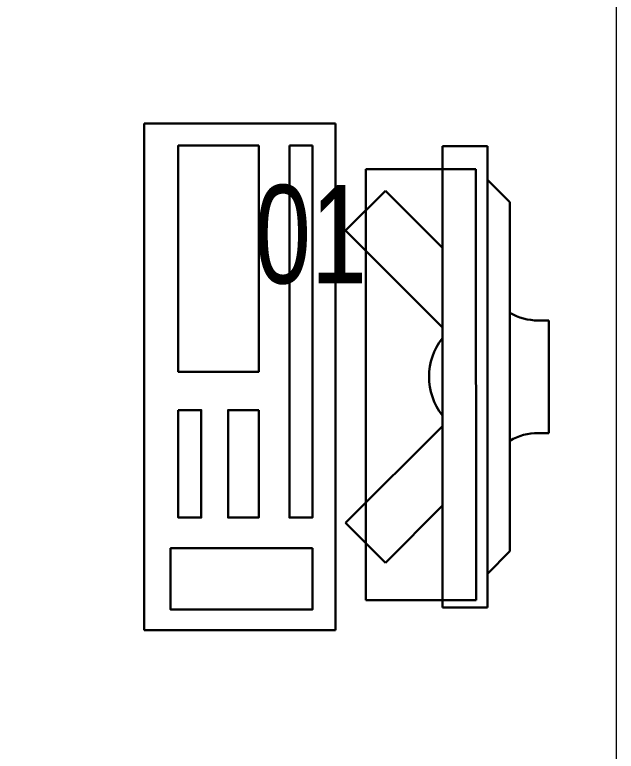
# Model space of a CAD drawing. Header units: millimetres. Extents: x 26027 to 581921, y 7230 to 233891.
# Drawn here: x 506332 to 506867, y 168845 to 169499 of the extents above; entities that cross this region are included whole.
import ezdxf

# ---------------------------------------------------------------- set-up
doc = ezdxf.new("R2010")
doc.units = ezdxf.units.MM
doc.header["$LTSCALE"] = 5
for name, color, linetype, lineweight in [('GE-ARCHITECTURAL_ELEMENTS', 8, 'Continuous', 30), ('Medical Equipment and Furniture', 252, 'Continuous', 0), ('Walls', 252, 'Continuous', 5)]:
    doc.layers.add(name, color=color, linetype=linetype, lineweight=lineweight)
doc.styles.add('X3G_ENTITY_257CFD', font='swisscl.ttf', dxfattribs={"height": 200})

# ---------------------------------------------------------------- blocks, each defined once
blk = doc.blocks.new('ITCWLS1-P')
at = {"layer": 'GE-ARCHITECTURAL_ELEMENTS'}
for p, q in [((-0.17, 0.45), (-0.17, 0)), ((-0.17, 0.45), (0, 0.45)), ((0, 0.45), (0, 0)), ((-0.26509, 0.43, 0), (-0.30509, 0.43, 0)), ((-0.30509, 0.43, 0), (-0.30509, 0.02, 0)), ((-0.26509, 0.43, 0), (-0.26509, 0.02, 0)), ((-0.14957, 0.43047), (-0.12914, 0.43047)), ((-0.12914, 0.43047), (-0.12914, 0.40893)), ((-0.197, 0.40939), (-0.295, 0.40939)), ((-0.295, 0.02639), (-0.295, 0.40939)), ((-0.197, 0.02639), (-0.197, 0.40939)), ((-0.32509, 0.38, 0), (-0.30509, 0.4, 0)), ((-0.32509, 0.38, 0), (-0.32509, 0.07, 0)), ((-0.35032, 0.275), (-0.35961, 0.275)), ((-0.35961, 0.175), (-0.35961, 0.275)), ((-0.35032, 0.175), (-0.35961, 0.175)), ((-0.32509, 0.07, 0), (-0.30509, 0.05, 0)), ((-0.197, 0.02639), (-0.295, 0.02639)), ((-0.30509, 0.02, 0), (-0.26509, 0.02, 0)), ((-0.17, 0), (0, 0))]:
    blk.add_line(p, q, dxfattribs=at)
at = {"layer": 'GE-ARCHITECTURAL_ELEMENTS', "extrusion": (2.48281e-10, 3.18408e-10, -1)}
for p, q in [((-0.26509, 0.33952), (-0.21443, 0.39019)), ((-0.17907, 0.35483), (-0.21443, 0.39019)), ((-0.26509, 0.26881), (-0.17907, 0.35483))]:
    blk.add_line(p, q, dxfattribs=at)
at = {"layer": 'GE-ARCHITECTURAL_ELEMENTS', "extrusion": (2.48281e-10, -3.18408e-10, -1)}
for p, q in [((-0.26509, 0.18119), (-0.17907, 0.09517)), ((-0.26509, 0.11048), (-0.21443, 0.05981)), ((-0.17907, 0.09517), (-0.21443, 0.05981))]:
    blk.add_line(p, q, dxfattribs=at)
at = {"layer": 'GE-ARCHITECTURAL_ELEMENTS'}
for points in [[(-0.12914, 0.40893), (-0.12914, 0.09996), (-0.14957, 0.09996), (-0.14957, 0.43047)], [(-0.14957, 0.09997), (-0.14957, 0.09997), (-0.14957, 0.09997), (-0.14957, 0.09997), (-0.14957, 0.09997), (-0.14957, 0.09997), (-0.14957, 0.09997), (-0.14957, 0.09997), (-0.14957, 0.09997)], [(-0.14957, 0.09997), (-0.14957, 0.09997), (-0.14957, 0.09997), (-0.14957, 0.09997), (-0.14957, 0.09997), (-0.14957, 0.09997), (-0.14957, 0.09997), (-0.14957, 0.09997), (-0.14957, 0.09997), (-0.14957, 0.09997), (-0.14957, 0.09997), (-0.14957, 0.09997), (-0.14957, 0.09997), (-0.14957, 0.09997), (-0.14957, 0.09997), (-0.14957, 0.09997), (-0.14957, 0.09997), (-0.14957, 0.09997)], [(-0.14957, 0.09996), (-0.14957, 0.09996), (-0.14957, 0.09996), (-0.14957, 0.09996), (-0.14957, 0.09996), (-0.14957, 0.09996), (-0.14957, 0.09996), (-0.14957, 0.09996), (-0.14957, 0.09996), (-0.14957, 0.09996)], [(-0.14957, 0.09996), (-0.14957, 0.09996), (-0.14957, 0.09996), (-0.14957, 0.09996), (-0.14957, 0.09996), (-0.14957, 0.09996), (-0.14957, 0.09996)], [(-0.14957, 0.09997), (-0.14957, 0.09997), (-0.14957, 0.09997), (-0.14957, 0.09997), (-0.14957, 0.09997), (-0.14957, 0.09997), (-0.14957, 0.09997), (-0.14957, 0.09997), (-0.14957, 0.09997), (-0.14957, 0.09997)], [(-0.14957, 0.09997), (-0.14957, 0.09997), (-0.14957, 0.09997), (-0.14957, 0.09997), (-0.14957, 0.09997), (-0.14957, 0.09997), (-0.14957, 0.09997), (-0.14957, 0.09997), (-0.14957, 0.09997), (-0.14957, 0.09997), (-0.14957, 0.09997), (-0.14957, 0.09997), (-0.14957, 0.09997), (-0.14957, 0.09997), (-0.14957, 0.09997)], [(-0.14957, 0.09997), (-0.14957, 0.09997), (-0.14957, 0.09997), (-0.14957, 0.09997), (-0.14957, 0.09997), (-0.14957, 0.09997), (-0.14957, 0.09997), (-0.14957, 0.09997), (-0.14957, 0.09997), (-0.14957, 0.09997)], [(-0.14957, 0.09997), (-0.14957, 0.09997), (-0.14957, 0.09997), (-0.14957, 0.09997), (-0.14957, 0.09997), (-0.14957, 0.09997), (-0.14957, 0.09997), (-0.14957, 0.09997), (-0.14957, 0.09997), (-0.14957, 0.09997)], [(-0.14957, 0.09996), (-0.14957, 0.09996), (-0.14957, 0.09996), (-0.14957, 0.09996), (-0.14957, 0.09996), (-0.14957, 0.09996), (-0.14957, 0.09996), (-0.14957, 0.09996), (-0.14957, 0.09996), (-0.14957, 0.09996), (-0.14957, 0.09996), (-0.14957, 0.09996), (-0.14957, 0.09996), (-0.14957, 0.09996), (-0.14957, 0.09996), (-0.14957, 0.09996), (-0.14957, 0.09996), (-0.14957, 0.09996), (-0.14957, 0.09997), (-0.14957, 0.09997), (-0.14957, 0.09997), (-0.14957, 0.09997), (-0.14957, 0.09997), (-0.14957, 0.09997), (-0.14957, 0.09997), (-0.14957, 0.09997), (-0.14957, 0.09997), (-0.14957, 0.09997), (-0.14957, 0.09997), (-0.14957, 0.09997), (-0.14957, 0.09997), (-0.14957, 0.09997), (-0.14956, 0.09997), (-0.14956, 0.09997), (-0.14956, 0.09997), (-0.14956, 0.09996), (-0.14956, 0.09996), (-0.14956, 0.09996), (-0.14956, 0.09996), (-0.14956, 0.09996), (-0.14956, 0.09996), (-0.14956, 0.09996), (-0.14956, 0.09996), (-0.14956, 0.09996), (-0.14956, 0.09996), (-0.14956, 0.09996), (-0.14956, 0.09996), (-0.14956, 0.09996), (-0.14957, 0.09996), (-0.14957, 0.09996), (-0.14957, 0.09996), (-0.14957, 0.09996), (-0.14957, 0.09996), (-0.14957, 0.09996)], [(-0.14957, 0.09996), (-0.14957, 0.09996), (-0.14957, 0.09996), (-0.14957, 0.09996), (-0.14957, 0.09996), (-0.14957, 0.09996), (-0.14957, 0.09996), (-0.14957, 0.09996), (-0.14957, 0.09996), (-0.14957, 0.09996), (-0.14957, 0.09997), (-0.14957, 0.09997), (-0.14957, 0.09997), (-0.14957, 0.09996), (-0.14957, 0.09996), (-0.14957, 0.09996), (-0.14957, 0.09996), (-0.14957, 0.09996), (-0.14957, 0.09996), (-0.14957, 0.09997), (-0.14957, 0.09997), (-0.14957, 0.09997), (-0.14957, 0.09997), (-0.14957, 0.09997), (-0.14957, 0.09997), (-0.14957, 0.09997), (-0.14957, 0.09997), (-0.14957, 0.09997), (-0.14957, 0.09997), (-0.14957, 0.09997), (-0.14957, 0.09997), (-0.14957, 0.09997), (-0.14957, 0.09997), (-0.14957, 0.09997), (-0.14957, 0.09997), (-0.14957, 0.09997), (-0.14957, 0.09997), (-0.14957, 0.09997), (-0.14957, 0.09997), (-0.14957, 0.09997), (-0.14957, 0.09997), (-0.14957, 0.09997), (-0.14957, 0.09997), (-0.14957, 0.09997), (-0.14957, 0.09997), (-0.14957, 0.09997), (-0.14957, 0.09997), (-0.14957, 0.09997), (-0.14957, 0.09997), (-0.14957, 0.09997), (-0.14957, 0.09997), (-0.14957, 0.09997), (-0.14957, 0.09997), (-0.14957, 0.09997), (-0.14957, 0.09997), (-0.14957, 0.09997), (-0.14957, 0.09997), (-0.14957, 0.09997), (-0.14957, 0.09997), (-0.14957, 0.09997), (-0.14957, 0.09997), (-0.14957, 0.09997), (-0.14957, 0.09997), (-0.14957, 0.09997), (-0.14957, 0.09997), (-0.14957, 0.09997), (-0.14957, 0.09997), (-0.14957, 0.09997), (-0.14957, 0.09997), (-0.14957, 0.09997), (-0.14957, 0.09997), (-0.14957, 0.09997), (-0.14957, 0.09997), (-0.14957, 0.09997), (-0.14957, 0.09997), (-0.14957, 0.09997), (-0.14957, 0.09997), (-0.14957, 0.09997), (-0.14957, 0.09997), (-0.14957, 0.09997), (-0.14956, 0.09997), (-0.14957, 0.09997), (-0.14957, 0.09997), (-0.14957, 0.09997), (-0.14957, 0.09997), (-0.14956, 0.09997), (-0.14957, 0.09997), (-0.14957, 0.09997), (-0.14957, 0.09997), (-0.14957, 0.09997), (-0.14957, 0.09997), (-0.14957, 0.09997), (-0.14957, 0.09997), (-0.14957, 0.09997), (-0.14957, 0.09997), (-0.14957, 0.09997), (-0.14956, 0.09997), (-0.14957, 0.09996), (-0.14957, 0.09996), (-0.14957, 0.09996), (-0.14956, 0.09996), (-0.14957, 0.09996), (-0.14957, 0.09996), (-0.14957, 0.09996), (-0.14957, 0.09996), (-0.14957, 0.09996), (-0.14957, 0.09996), (-0.14957, 0.09996), (-0.14957, 0.09996), (-0.14957, 0.09996), (-0.14957, 0.09996)], [(-0.14957, 0.09996), (-0.14957, 0.09996), (-0.14957, 0.09996), (-0.14957, 0.09996), (-0.14957, 0.09996), (-0.14957, 0.09996), (-0.14957, 0.09996), (-0.14957, 0.09996)], [(-0.14957, 0.09996), (-0.14957, 0.09996), (-0.14957, 0.09996), (-0.14957, 0.09996), (-0.14957, 0.09996), (-0.14957, 0.09996), (-0.14957, 0.09996), (-0.14957, 0.09996), (-0.14957, 0.09996), (-0.14957, 0.09996), (-0.14957, 0.09996), (-0.14957, 0.09996), (-0.14957, 0.09996), (-0.14957, 0.09996), (-0.14957, 0.09996), (-0.14957, 0.09996), (-0.14957, 0.09996), (-0.14957, 0.09996), (-0.14957, 0.09996), (-0.14957, 0.09996), (-0.14957, 0.09996), (-0.14957, 0.09996), (-0.14957, 0.09996), (-0.14957, 0.09996), (-0.14957, 0.09996), (-0.14957, 0.09996), (-0.14957, 0.09996), (-0.14957, 0.09996), (-0.14957, 0.09996), (-0.14957, 0.09996), (-0.14957, 0.09996), (-0.14957, 0.09996), (-0.14957, 0.09996), (-0.14957, 0.09996), (-0.14957, 0.09996), (-0.14957, 0.09996), (-0.14957, 0.09996), (-0.14957, 0.09996), (-0.14957, 0.09996), (-0.14957, 0.09996), (-0.14957, 0.09996), (-0.14957, 0.09996), (-0.14957, 0.09996), (-0.14957, 0.09996), (-0.14957, 0.09996), (-0.14957, 0.09996), (-0.14957, 0.09996), (-0.14957, 0.09996), (-0.14956, 0.09996), (-0.14956, 0.09996), (-0.14956, 0.09996), (-0.14956, 0.09996), (-0.14957, 0.09996), (-0.14957, 0.09996), (-0.14957, 0.09996), (-0.14957, 0.09996), (-0.14957, 0.09996), (-0.14957, 0.09996), (-0.14956, 0.09996), (-0.14957, 0.09996), (-0.14957, 0.09996), (-0.14957, 0.09996), (-0.14957, 0.09996), (-0.14957, 0.09996), (-0.14957, 0.09996), (-0.14957, 0.09996), (-0.14957, 0.09996), (-0.14957, 0.09996), (-0.14957, 0.09996), (-0.14956, 0.09996), (-0.14956, 0.09996), (-0.14957, 0.09996), (-0.14957, 0.09996), (-0.14957, 0.09996), (-0.14957, 0.09996), (-0.14957, 0.09996), (-0.14957, 0.09996), (-0.14957, 0.09996), (-0.14957, 0.09996), (-0.14957, 0.09996), (-0.14957, 0.09996), (-0.14957, 0.09996), (-0.14957, 0.09996), (-0.14957, 0.09996), (-0.14957, 0.09996), (-0.14957, 0.09996), (-0.14957, 0.09996), (-0.14957, 0.09996), (-0.14957, 0.09996)], [(-0.14957, 0.09996), (-0.14957, 0.09996), (-0.14957, 0.09996), (-0.14957, 0.09996), (-0.14957, 0.09996), (-0.14957, 0.09996), (-0.14957, 0.09996), (-0.14957, 0.09996), (-0.14957, 0.09996), (-0.14957, 0.09996), (-0.14957, 0.09996), (-0.14957, 0.09996)], [(-0.14957, 0.09996), (-0.14957, 0.09996), (-0.14956, 0.09996), (-0.14956, 0.09996), (-0.14956, 0.09996), (-0.14956, 0.09996), (-0.14957, 0.09996)], [(-0.14957, 0.09996), (-0.14957, 0.09996), (-0.14957, 0.09996), (-0.14957, 0.09996), (-0.14957, 0.09996), (-0.14957, 0.09996), (-0.14957, 0.09996), (-0.14957, 0.09996), (-0.14957, 0.09996), (-0.14956, 0.09996), (-0.14956, 0.09996), (-0.14956, 0.09996), (-0.14956, 0.09996), (-0.14956, 0.09996), (-0.14956, 0.09996), (-0.14956, 0.09996), (-0.14957, 0.09996)]]:
    blk.add_lwpolyline(points, dxfattribs=at)
for points in [[(-0.1019, 0.43047), (-0.03039, 0.43047), (-0.03039, 0.22944), (-0.1019, 0.22944)], [(-0.1019, 0.19536), (-0.07466, 0.19536), (-0.07466, 0.09996), (-0.1019, 0.09996)], [(-0.03039, 0.19536), (-0.05082, 0.19536), (-0.05082, 0.09996), (-0.03039, 0.09996)], [(-0.14956, 0.09996), (-0.14956, 0.09996), (-0.14956, 0.09996), (-0.14956, 0.09996), (-0.14956, 0.09996), (-0.14956, 0.09996), (-0.14956, 0.09996), (-0.14956, 0.09996), (-0.14957, 0.09996), (-0.14957, 0.09996), (-0.14957, 0.09996), (-0.14957, 0.09996), (-0.14957, 0.09996), (-0.14957, 0.09996), (-0.14957, 0.09996), (-0.14957, 0.09996), (-0.14957, 0.09996), (-0.14957, 0.09996), (-0.14957, 0.09996), (-0.14957, 0.09996), (-0.14957, 0.09996), (-0.14957, 0.09996), (-0.14957, 0.09996), (-0.14957, 0.09996), (-0.14957, 0.09996), (-0.14957, 0.09996), (-0.14957, 0.09996), (-0.14957, 0.09996), (-0.14957, 0.09996), (-0.14957, 0.09996), (-0.14957, 0.09996), (-0.14957, 0.09996), (-0.14957, 0.09996), (-0.14957, 0.09996), (-0.14957, 0.09996), (-0.14957, 0.09996), (-0.14957, 0.09996), (-0.14957, 0.09996), (-0.14957, 0.09996), (-0.14957, 0.09996), (-0.14957, 0.09996), (-0.14957, 0.09996), (-0.14957, 0.09996), (-0.14957, 0.09996), (-0.14957, 0.09996), (-0.14957, 0.09996), (-0.14957, 0.09996), (-0.14957, 0.09996), (-0.14957, 0.09996), (-0.14957, 0.09996), (-0.14957, 0.09996), (-0.14957, 0.09996), (-0.14957, 0.09996), (-0.14957, 0.09996), (-0.14957, 0.09996), (-0.14957, 0.09996), (-0.14957, 0.09996), (-0.14956, 0.09996), (-0.14956, 0.09996), (-0.14956, 0.09996), (-0.14956, 0.09996), (-0.14956, 0.09996), (-0.14956, 0.09996), (-0.14956, 0.09996), (-0.14956, 0.09996), (-0.14956, 0.09996), (-0.14956, 0.09996), (-0.14956, 0.09996), (-0.14956, 0.09996), (-0.14956, 0.09996), (-0.14956, 0.09996), (-0.14956, 0.09996), (-0.14956, 0.09996), (-0.14956, 0.09996), (-0.14956, 0.09996), (-0.14956, 0.09996), (-0.14956, 0.09996), (-0.14956, 0.09996), (-0.14956, 0.09996), (-0.14956, 0.09996), (-0.14956, 0.09996), (-0.14956, 0.09996), (-0.14956, 0.09996), (-0.14956, 0.09996), (-0.14956, 0.09996), (-0.14956, 0.09996), (-0.14956, 0.09996), (-0.14956, 0.09996), (-0.14956, 0.09996), (-0.14957, 0.09996), (-0.14957, 0.09996), (-0.14957, 0.09996), (-0.14957, 0.09996), (-0.14957, 0.09996), (-0.14957, 0.09996), (-0.14957, 0.09996), (-0.14957, 0.09996), (-0.14957, 0.09996), (-0.14957, 0.09996), (-0.14957, 0.09996), (-0.14957, 0.09996), (-0.14957, 0.09996), (-0.14957, 0.09996), (-0.14957, 0.09996), (-0.14957, 0.09996), (-0.14957, 0.09996), (-0.14957, 0.09996), (-0.14957, 0.09996), (-0.14957, 0.09996), (-0.14957, 0.09996), (-0.14957, 0.09996), (-0.14957, 0.09996), (-0.14957, 0.09996), (-0.14957, 0.09996), (-0.14957, 0.09996), (-0.14957, 0.09996), (-0.14957, 0.09996), (-0.14957, 0.09996), (-0.14957, 0.09996), (-0.14957, 0.09996), (-0.14957, 0.09996), (-0.14957, 0.09996), (-0.14957, 0.09996), (-0.14957, 0.09996), (-0.14957, 0.09996), (-0.14957, 0.09996), (-0.14957, 0.09996), (-0.14957, 0.09996), (-0.14957, 0.09996), (-0.14957, 0.09996), (-0.14957, 0.09996), (-0.14957, 0.09996), (-0.14957, 0.09996), (-0.14957, 0.09996), (-0.14957, 0.09996), (-0.14957, 0.09996), (-0.14957, 0.09996), (-0.14957, 0.09996), (-0.14957, 0.09996), (-0.14957, 0.09996), (-0.14957, 0.09996), (-0.14957, 0.09996), (-0.14957, 0.09996), (-0.14957, 0.09996), (-0.14957, 0.09996), (-0.14957, 0.09996), (-0.14957, 0.09996), (-0.14957, 0.09996), (-0.14957, 0.09996), (-0.14957, 0.09996), (-0.14957, 0.09996), (-0.14957, 0.09996), (-0.14957, 0.09996), (-0.14957, 0.09996), (-0.14956, 0.09996), (-0.14956, 0.09996), (-0.14956, 0.09996), (-0.14956, 0.09996), (-0.14956, 0.09996), (-0.14956, 0.09996), (-0.14956, 0.09996), (-0.14956, 0.09996), (-0.14956, 0.09996), (-0.14956, 0.09996), (-0.14956, 0.09996), (-0.14956, 0.09996), (-0.14956, 0.09996), (-0.14956, 0.09996), (-0.14956, 0.09996), (-0.14956, 0.09996), (-0.14956, 0.09996), (-0.14956, 0.09996), (-0.14956, 0.09996), (-0.14956, 0.09996), (-0.14956, 0.09996), (-0.14956, 0.09996), (-0.14956, 0.09996), (-0.14956, 0.09996), (-0.14956, 0.09996), (-0.14956, 0.09996), (-0.14956, 0.09996), (-0.14956, 0.09996), (-0.14956, 0.09996), (-0.14956, 0.09996), (-0.14956, 0.09996), (-0.14956, 0.09996), (-0.14956, 0.09996), (-0.14956, 0.09996), (-0.14956, 0.09996), (-0.14956, 0.09996), (-0.14956, 0.09996), (-0.14956, 0.09996), (-0.14956, 0.09996), (-0.14956, 0.09996), (-0.14956, 0.09996), (-0.14956, 0.09996), (-0.14956, 0.09996), (-0.14956, 0.09996), (-0.14956, 0.09996), (-0.14956, 0.09996), (-0.14956, 0.09996), (-0.14957, 0.09996), (-0.14957, 0.09996), (-0.14957, 0.09996), (-0.14957, 0.09996), (-0.14957, 0.09996), (-0.14957, 0.09996), (-0.14957, 0.09996), (-0.14957, 0.09996), (-0.14957, 0.09996), (-0.14957, 0.09996), (-0.14957, 0.09996), (-0.14957, 0.09996), (-0.14957, 0.09996), (-0.14957, 0.09996), (-0.14957, 0.09996), (-0.14957, 0.09996), (-0.14957, 0.09996), (-0.14957, 0.09996), (-0.14957, 0.09996), (-0.14957, 0.09996), (-0.14957, 0.09996), (-0.14957, 0.09996), (-0.14957, 0.09996), (-0.14957, 0.09996), (-0.14957, 0.09996), (-0.14957, 0.09996), (-0.14957, 0.09996), (-0.14957, 0.09996), (-0.14957, 0.09996), (-0.14957, 0.09996), (-0.14957, 0.09996), (-0.14957, 0.09996), (-0.14957, 0.09996), (-0.14957, 0.09996), (-0.14956, 0.09996), (-0.14956, 0.09996), (-0.14956, 0.09996), (-0.14956, 0.09996), (-0.14956, 0.09996), (-0.14956, 0.09996), (-0.14956, 0.09996), (-0.14956, 0.09996), (-0.14956, 0.09996), (-0.14956, 0.09996), (-0.14956, 0.09996), (-0.14956, 0.09996), (-0.14956, 0.09996), (-0.14956, 0.09996), (-0.14956, 0.09996), (-0.14956, 0.09996), (-0.14956, 0.09996), (-0.14956, 0.09996), (-0.14956, 0.09996), (-0.14956, 0.09996), (-0.14956, 0.09996), (-0.14956, 0.09996), (-0.14956, 0.09996), (-0.14956, 0.09996), (-0.14956, 0.09996), (-0.14956, 0.09996), (-0.14956, 0.09996), (-0.14956, 0.09996), (-0.14956, 0.09996), (-0.14956, 0.09996), (-0.14956, 0.09996), (-0.14956, 0.09996), (-0.14956, 0.09996), (-0.14956, 0.09996), (-0.14956, 0.09996), (-0.14956, 0.09996), (-0.14956, 0.09996), (-0.14956, 0.09996), (-0.14956, 0.09996), (-0.14956, 0.09996), (-0.14956, 0.09996), (-0.14956, 0.09996)], [(-0.14957, 0.09996), (-0.14957, 0.09996), (-0.14957, 0.09996), (-0.14957, 0.09996), (-0.14957, 0.09996), (-0.14957, 0.09996), (-0.14957, 0.09996), (-0.14957, 0.09996), (-0.14957, 0.09996), (-0.14957, 0.09996), (-0.14957, 0.09996), (-0.14957, 0.09996), (-0.14957, 0.09996), (-0.14957, 0.09996), (-0.14957, 0.09996), (-0.14957, 0.09996), (-0.14957, 0.09996), (-0.14957, 0.09996), (-0.14957, 0.09996), (-0.14957, 0.09996), (-0.14957, 0.09996), (-0.14957, 0.09996), (-0.14957, 0.09996), (-0.14957, 0.09996), (-0.14957, 0.09996), (-0.14957, 0.09996), (-0.14957, 0.09996), (-0.14957, 0.09996), (-0.14957, 0.09996), (-0.14957, 0.09996), (-0.14957, 0.09996), (-0.14957, 0.09996), (-0.14957, 0.09996), (-0.14957, 0.09996), (-0.14957, 0.09996), (-0.14957, 0.09996), (-0.14957, 0.09996), (-0.14957, 0.09996), (-0.14957, 0.09996), (-0.14957, 0.09996), (-0.14957, 0.09996), (-0.14957, 0.09996), (-0.14957, 0.09996), (-0.14957, 0.09996), (-0.14957, 0.09996), (-0.14957, 0.09996), (-0.14957, 0.09996), (-0.14957, 0.09996), (-0.14957, 0.09996), (-0.14957, 0.09996), (-0.14957, 0.09996), (-0.14957, 0.09996), (-0.14957, 0.09996), (-0.14957, 0.09996), (-0.14957, 0.09996), (-0.14957, 0.09996), (-0.14957, 0.09996), (-0.14957, 0.09996), (-0.14957, 0.09996), (-0.14957, 0.09996), (-0.14957, 0.09996), (-0.14957, 0.09996), (-0.14957, 0.09996), (-0.14957, 0.09996), (-0.14957, 0.09996), (-0.14957, 0.09996), (-0.14957, 0.09996), (-0.14957, 0.09996), (-0.14957, 0.09996), (-0.14957, 0.09996), (-0.14957, 0.09996), (-0.14957, 0.09996), (-0.14957, 0.09996), (-0.14957, 0.09996), (-0.14957, 0.09996), (-0.14957, 0.09996), (-0.14957, 0.09996), (-0.14957, 0.09996), (-0.14957, 0.09996), (-0.14957, 0.09996), (-0.14957, 0.09996), (-0.14957, 0.09996), (-0.14957, 0.09996), (-0.14957, 0.09996), (-0.14957, 0.09996), (-0.14957, 0.09996), (-0.14957, 0.09996), (-0.14957, 0.09996), (-0.14957, 0.09996), (-0.14957, 0.09996), (-0.14957, 0.09996), (-0.14957, 0.09996), (-0.14957, 0.09996), (-0.14957, 0.09996), (-0.14957, 0.09996), (-0.14957, 0.09996), (-0.14957, 0.09996), (-0.14957, 0.09996), (-0.14957, 0.09996), (-0.14957, 0.09996), (-0.14957, 0.09996), (-0.14957, 0.09996), (-0.14957, 0.09996), (-0.14957, 0.09996), (-0.14957, 0.09996), (-0.14957, 0.09996), (-0.14957, 0.09996), (-0.14957, 0.09996), (-0.14957, 0.09996), (-0.14957, 0.09996), (-0.14957, 0.09996), (-0.14957, 0.09996), (-0.14957, 0.09996), (-0.14957, 0.09996), (-0.14957, 0.09996), (-0.14957, 0.09996), (-0.14957, 0.09996), (-0.14957, 0.09996), (-0.14957, 0.09996), (-0.14957, 0.09996), (-0.14957, 0.09996), (-0.14957, 0.09996), (-0.14957, 0.09996), (-0.14957, 0.09996), (-0.14957, 0.09996), (-0.14957, 0.09996), (-0.14957, 0.09996), (-0.14957, 0.09996), (-0.14957, 0.09996), (-0.14957, 0.09996), (-0.14957, 0.09996), (-0.14957, 0.09996), (-0.14957, 0.09996), (-0.14957, 0.09996), (-0.14957, 0.09996), (-0.14957, 0.09996), (-0.14957, 0.09996), (-0.14957, 0.09996), (-0.14957, 0.09996), (-0.14957, 0.09996), (-0.14957, 0.09996), (-0.14957, 0.09996), (-0.14957, 0.09996), (-0.14957, 0.09996), (-0.14957, 0.09996), (-0.14957, 0.09996), (-0.14957, 0.09996), (-0.14957, 0.09996), (-0.14957, 0.09996), (-0.14957, 0.09996), (-0.14957, 0.09996), (-0.14957, 0.09996), (-0.14957, 0.09996), (-0.14957, 0.09996), (-0.14957, 0.09996), (-0.14957, 0.09996), (-0.14957, 0.09996), (-0.14957, 0.09996), (-0.14957, 0.09996), (-0.14957, 0.09996), (-0.14957, 0.09996), (-0.14957, 0.09996), (-0.14957, 0.09996), (-0.14957, 0.09996), (-0.14957, 0.09996), (-0.14957, 0.09996), (-0.14957, 0.09996), (-0.14957, 0.09996), (-0.14957, 0.09996), (-0.14957, 0.09996), (-0.14957, 0.09996), (-0.14957, 0.09996), (-0.14957, 0.09996), (-0.14957, 0.09996), (-0.14957, 0.09996), (-0.14957, 0.09996), (-0.14957, 0.09996), (-0.14957, 0.09996), (-0.14957, 0.09996), (-0.14957, 0.09996), (-0.14957, 0.09996), (-0.14957, 0.09996), (-0.14957, 0.09996), (-0.14957, 0.09996), (-0.14957, 0.09996), (-0.14957, 0.09996), (-0.14957, 0.09996), (-0.14957, 0.09996), (-0.14957, 0.09996), (-0.14957, 0.09996), (-0.14957, 0.09996), (-0.14957, 0.09996), (-0.14957, 0.09996), (-0.14957, 0.09996), (-0.14957, 0.09996), (-0.14957, 0.09996), (-0.14957, 0.09996), (-0.14957, 0.09996), (-0.14957, 0.09996), (-0.14957, 0.09996), (-0.14957, 0.09996), (-0.14957, 0.09996), (-0.14957, 0.09996), (-0.14957, 0.09996), (-0.14957, 0.09996), (-0.14957, 0.09996), (-0.14957, 0.09996), (-0.14957, 0.09996), (-0.14957, 0.09996), (-0.14957, 0.09996), (-0.14957, 0.09996), (-0.14957, 0.09996), (-0.14957, 0.09996), (-0.14957, 0.09996)], [(-0.14957, 0.09996), (-0.14957, 0.09996), (-0.14957, 0.09996), (-0.14957, 0.09996), (-0.14957, 0.09996), (-0.14957, 0.09996), (-0.14957, 0.09996), (-0.14957, 0.09996), (-0.14957, 0.09996), (-0.14957, 0.09996), (-0.14957, 0.09996), (-0.14957, 0.09996), (-0.14957, 0.09996), (-0.14957, 0.09996), (-0.14957, 0.09996), (-0.14957, 0.09996), (-0.14957, 0.09996), (-0.14957, 0.09996), (-0.14957, 0.09996), (-0.14957, 0.09996), (-0.14957, 0.09996), (-0.14957, 0.09996), (-0.14957, 0.09996), (-0.14957, 0.09996), (-0.14957, 0.09996), (-0.14957, 0.09996), (-0.14957, 0.09996), (-0.14957, 0.09996), (-0.14957, 0.09996), (-0.14957, 0.09996), (-0.14957, 0.09996), (-0.14957, 0.09996), (-0.14957, 0.09996), (-0.14957, 0.09996), (-0.14957, 0.09996), (-0.14957, 0.09996), (-0.14957, 0.09996), (-0.14957, 0.09996), (-0.14957, 0.09996), (-0.14957, 0.09996), (-0.14957, 0.09996), (-0.14957, 0.09996), (-0.14957, 0.09996), (-0.14957, 0.09996), (-0.14957, 0.09996), (-0.14957, 0.09996), (-0.14957, 0.09996), (-0.14957, 0.09996), (-0.14957, 0.09996), (-0.14957, 0.09996), (-0.14957, 0.09996), (-0.14957, 0.09996), (-0.14957, 0.09996), (-0.14957, 0.09996), (-0.14957, 0.09996), (-0.14957, 0.09996), (-0.14957, 0.09996), (-0.14957, 0.09996), (-0.14957, 0.09996), (-0.14957, 0.09996), (-0.14957, 0.09996), (-0.14957, 0.09996), (-0.14957, 0.09996), (-0.14957, 0.09996), (-0.14957, 0.09996), (-0.14957, 0.09996), (-0.14957, 0.09996), (-0.14957, 0.09996), (-0.14957, 0.09996), (-0.14957, 0.09996), (-0.14957, 0.09996), (-0.14957, 0.09996), (-0.14957, 0.09996), (-0.14957, 0.09996), (-0.14957, 0.09996), (-0.14957, 0.09996), (-0.14957, 0.09996), (-0.14957, 0.09996), (-0.14957, 0.09996), (-0.14957, 0.09996), (-0.14957, 0.09996), (-0.14957, 0.09996), (-0.14957, 0.09996), (-0.14957, 0.09996), (-0.14957, 0.09996), (-0.14957, 0.09996), (-0.14957, 0.09996), (-0.14957, 0.09996), (-0.14957, 0.09996), (-0.14957, 0.09996), (-0.14957, 0.09996), (-0.14957, 0.09996), (-0.14957, 0.09996), (-0.14957, 0.09996), (-0.14957, 0.09996), (-0.14957, 0.09996), (-0.14957, 0.09996), (-0.14957, 0.09996), (-0.14957, 0.09996), (-0.14957, 0.09996), (-0.14957, 0.09996), (-0.14957, 0.09996), (-0.14957, 0.09996), (-0.14957, 0.09996), (-0.14957, 0.09996), (-0.14957, 0.09996), (-0.14957, 0.09996), (-0.14957, 0.09996), (-0.14957, 0.09996), (-0.14957, 0.09996), (-0.14957, 0.09996), (-0.14957, 0.09996), (-0.14957, 0.09996), (-0.14957, 0.09996), (-0.14957, 0.09996), (-0.14957, 0.09996), (-0.14957, 0.09996), (-0.14957, 0.09996), (-0.14957, 0.09996), (-0.14957, 0.09996), (-0.14957, 0.09996), (-0.14957, 0.09996), (-0.14957, 0.09996), (-0.14957, 0.09996), (-0.14957, 0.09996), (-0.14957, 0.09996), (-0.14957, 0.09996), (-0.14957, 0.09996), (-0.14957, 0.09996), (-0.14957, 0.09996), (-0.14957, 0.09996), (-0.14957, 0.09996), (-0.14957, 0.09996), (-0.14957, 0.09996), (-0.14957, 0.09996), (-0.14957, 0.09996), (-0.14957, 0.09996), (-0.14957, 0.09996), (-0.14957, 0.09996), (-0.14957, 0.09996), (-0.14957, 0.09996), (-0.14957, 0.09996), (-0.14957, 0.09996), (-0.14957, 0.09996), (-0.14957, 0.09996), (-0.14957, 0.09996), (-0.14957, 0.09996), (-0.14957, 0.09996), (-0.14957, 0.09996), (-0.14957, 0.09996), (-0.14957, 0.09996), (-0.14957, 0.09996), (-0.14957, 0.09996), (-0.14957, 0.09996), (-0.14957, 0.09996), (-0.14957, 0.09996), (-0.14957, 0.09996), (-0.14957, 0.09996), (-0.14957, 0.09996), (-0.14957, 0.09996), (-0.14957, 0.09996), (-0.14957, 0.09996), (-0.14957, 0.09996), (-0.14957, 0.09996), (-0.14957, 0.09996), (-0.14957, 0.09996), (-0.14957, 0.09996), (-0.14957, 0.09996), (-0.14957, 0.09996), (-0.14957, 0.09996), (-0.14957, 0.09996), (-0.14957, 0.09996), (-0.14957, 0.09996), (-0.14957, 0.09996), (-0.14957, 0.09996), (-0.14957, 0.09996), (-0.14957, 0.09996), (-0.14957, 0.09996), (-0.14957, 0.09996), (-0.14957, 0.09996), (-0.14957, 0.09996), (-0.14957, 0.09996), (-0.14957, 0.09996), (-0.14957, 0.09996), (-0.14957, 0.09996), (-0.14957, 0.09996), (-0.14957, 0.09996), (-0.14957, 0.09996), (-0.14957, 0.09996), (-0.14957, 0.09996), (-0.14957, 0.09996), (-0.14957, 0.09996), (-0.14957, 0.09996), (-0.14957, 0.09996), (-0.14957, 0.09996), (-0.14957, 0.09996), (-0.14957, 0.09996), (-0.14957, 0.09996), (-0.14957, 0.09996), (-0.14957, 0.09996), (-0.14957, 0.09996), (-0.14957, 0.09996), (-0.14957, 0.09996), (-0.14957, 0.09996), (-0.14957, 0.09996), (-0.14957, 0.09996), (-0.14957, 0.09996), (-0.14957, 0.09996), (-0.14957, 0.09996), (-0.14957, 0.09996), (-0.14957, 0.09996), (-0.14957, 0.09996), (-0.14957, 0.09996), (-0.14957, 0.09996), (-0.14957, 0.09996), (-0.14957, 0.09996), (-0.14957, 0.09996), (-0.14957, 0.09996), (-0.14957, 0.09996)], [(-0.14957, 0.0727), (-0.02358, 0.0727), (-0.02358, 0.01818), (-0.14957, 0.01818)]]:
    blk.add_lwpolyline(points, close=True, dxfattribs=at)
for centre, radius, start, end in [((-0.35032, 0.325), 0.05, 270, 300.30934), ((-0.3089, 0.225), 0.05564, 321.94311, 38.05689), ((-0.35032, 0.125), 0.05, 59.69066, 90)]:
    blk.add_arc(centre, radius, start, end, dxfattribs=at)

msp = doc.modelspace()

# ---------------------------------------------------------------- linework, layer by layer
at = {"layer": 'Medical Equipment and Furniture', "elevation": 0}
msp.add_lwpolyline([(506266.73, 169845.27), (506866.73, 169845.27), (506866.73, 168240.27), (506266.73, 168240.27)], close=True, dxfattribs=at)
at = {"layer": 'Walls'}
msp.add_line((506866.73, 169845.27, 0), (506866.73, 167490.27, 0), dxfattribs=at)

# ---------------------------------------------------------------- block references
at = {"layer": 'Medical Equipment and Furniture', "extrusion": (2.20203e-06, 2.34751e-05, 1), "xscale": -1000.000000000001, "yscale": 1000.000000000001, "zscale": 1000, "rotation": 0.00141076369794213}
msp.add_blockref('ITCWLS1-P', (506447.06, 168952.81, 5.09), dxfattribs=at)

# ---------------------------------------------------------------- texts
at = {"layer": 'Medical Equipment and Furniture', "insert": (506595.35, 169259.5, 2.36), "char_height": 87.473, "attachment_point": 8, "style": 'X3G_ENTITY_257CFD'}
msp.add_mtext('01', dxfattribs=at)

doc.saveas('drawing.dxf')
